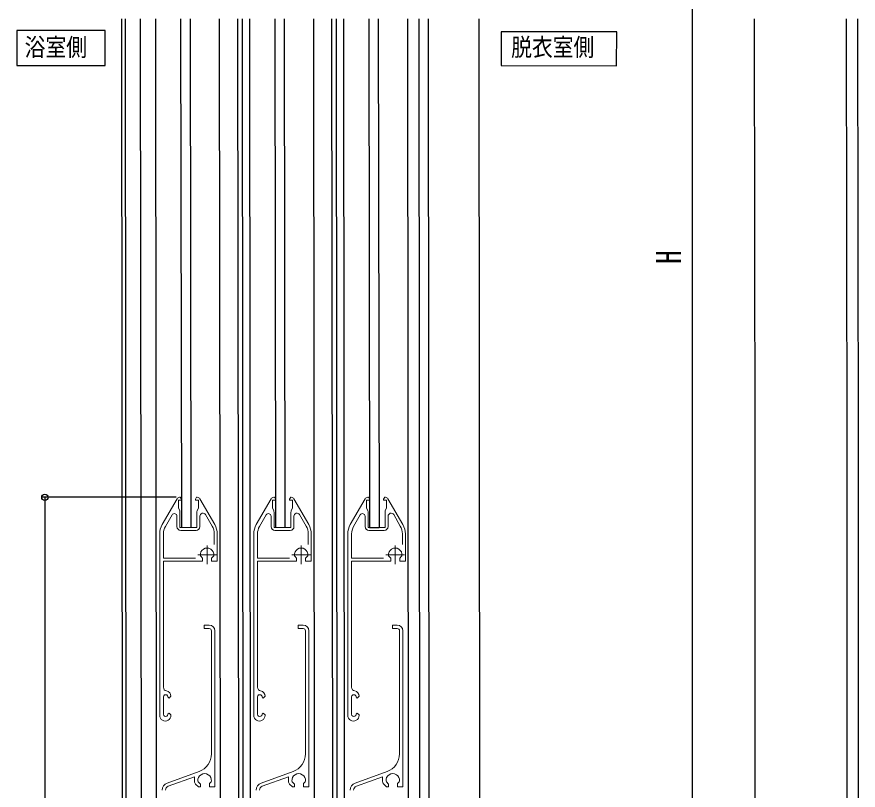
# Model space of a CAD drawing. Units: millimetres, scale not verified. Extents: x -495 to 495, y -800 to 801.
# Drawn here: x -261.2 to -37.6, y 178.3 to 383.9 of the extents above; entities that cross this region are included whole.
import ezdxf
from ezdxf.enums import TextEntityAlignment as Align

# ---------------------------------------------------------------- set-up
doc = ezdxf.new("R2010")
doc.units = ezdxf.units.MM
doc.header["$LTSCALE"] = 4
for name, color, linetype in [('0-1_USER1', 3, 'Continuous'), ('0-4_YKK_12', 2, 'Continuous'), ('0-5_YKK_13', 4, 'Continuous'), ('0-7_YKK_D', 6, 'Continuous'), ('0-9_YSS_K', 3, 'Continuous')]:
    doc.layers.add(name, color=color, linetype=linetype)
doc.layers.add('0-2_YKK_11', color=7, linetype='Continuous', lineweight=18)
doc.styles.add('ＭＳ ゴシック', font='')
doc.styles.get('ＭＳ ゴシック').set_extended_font_data('MS Gothic')

msp = doc.modelspace()

# ---------------------------------------------------------------- linework, layer by layer
at = {"layer": '0-1_USER1'}
for points in [[(-261.244, 380.313), (-261.244, 370.958), (-237.767, 370.958), (-237.767, 380.313)], [(-132.472, 379.997), (-132.554, 370.958), (-101.827, 370.876), (-101.744, 379.914)]]:
    msp.add_lwpolyline(points, close=True, dxfattribs=at)
at = {"layer": '0-2_YKK_11'}
for p, q in [((-218.658, 255.754), (-222.607, 248.913)), ((-208.647, 248.913), (-212.596, 255.754)), ((-193.658, 255.754), (-197.607, 248.913)), ((-183.647, 248.913), (-187.596, 255.754)), ((-168.658, 255.754), (-172.607, 248.913)), ((-158.647, 248.913), (-162.596, 255.754)), ((-219.984, 251.458), (-221.741, 248.413)), ((-218.677, 248.354), (-218.677, 251.108)), ((-212.577, 251.135), (-212.577, 248.354)), ((-209.34, 248.513), (-211.085, 251.535)), ((-194.984, 251.458), (-196.741, 248.413)), ((-193.677, 248.354), (-193.677, 251.108)), ((-187.577, 251.135), (-187.577, 248.354)), ((-184.34, 248.513), (-186.085, 251.535)), ((-169.983, 251.458), (-171.741, 248.413)), ((-168.677, 248.354), (-168.677, 251.108)), ((-162.577, 251.135), (-162.577, 248.354)), ((-159.34, 248.513), (-161.084, 251.535)), ((-223.277, 246.413), (-223.277, 198.154)), ((-213.577, 247.354), (-217.677, 247.354)), ((-208.777, 243.62), (-208.777, 246.413)), ((-208.777, 243.62), (-208.777, 246.413)), ((-198.277, 246.413), (-198.277, 198.154)), ((-188.577, 247.354), (-192.677, 247.354)), ((-183.777, 243.62), (-183.777, 246.413)), ((-183.777, 243.62), (-183.777, 246.413)), ((-173.277, 246.413), (-173.277, 198.154)), ((-163.577, 247.354), (-167.677, 247.354)), ((-158.777, 243.62), (-158.777, 246.413)), ((-158.777, 243.62), (-158.777, 246.413)), ((-210.677, 243.354), (-210.677, 238.354)), ((-185.677, 243.354), (-185.677, 238.354)), ((-160.677, 243.354), (-160.677, 238.354)), ((-213.177, 240.854), (-208.177, 240.854)), ((-188.177, 240.854), (-183.177, 240.854)), ((-163.177, 240.854), (-158.177, 240.854)), ((-209.527, 187.923), (-209.527, 220.654)), ((-184.527, 187.923), (-184.527, 220.654)), ((-159.527, 187.923), (-159.527, 220.654)), ((-222.277, 198.454), (-222.277, 203.054)), ((-197.277, 198.454), (-197.277, 203.054)), ((-172.277, 198.454), (-172.277, 203.054)), ((-221.311, 180.133), (-212.817, 183.224)), ((-196.311, 180.133), (-187.817, 183.224)), ((-171.311, 180.133), (-162.817, 183.224))]:
    msp.add_line(p, q, dxfattribs=at)
for points in [[(-217.949, 252.532), (-218.277, 253.354), (-218.277, 255.354), (-217.502, 255.354), (-217.502, 255.654), (-217.802, 256.154), (-217.965, 256.154)], [(-213.289, 256.154), (-213.452, 256.154), (-213.752, 255.654), (-213.752, 255.354), (-212.977, 255.354), (-212.977, 253.354), (-213.306, 252.532)], [(-192.949, 252.532), (-193.277, 253.354), (-193.277, 255.354), (-192.502, 255.354), (-192.502, 255.654), (-192.802, 256.154), (-192.965, 256.154)], [(-188.289, 256.154), (-188.452, 256.154), (-188.752, 255.654), (-188.752, 255.354), (-187.977, 255.354), (-187.977, 253.354), (-188.306, 252.532)], [(-167.949, 252.532), (-168.277, 253.354), (-168.277, 255.354), (-167.502, 255.354), (-167.502, 255.654), (-167.802, 256.154), (-167.965, 256.154)], [(-163.289, 256.154), (-163.452, 256.154), (-163.752, 255.654), (-163.752, 255.354), (-162.977, 255.354), (-162.977, 253.354), (-163.306, 252.532)], [(-213.377, 252.161), (-213.377, 248.154), (-217.877, 248.154), (-217.877, 252.161)], [(-188.377, 252.161), (-188.377, 248.154), (-192.877, 248.154), (-192.877, 252.161)], [(-163.377, 252.161), (-163.377, 248.154), (-167.877, 248.154), (-167.877, 252.161)], [(-222.277, 246.413), (-222.277, 239.954), (-213.751, 239.954)], [(-208.891, 240.629), (-208.977, 240.454), (-209.477, 239.954), (-209.477, 239.154), (-207.977, 239.154), (-207.977, 246.413)], [(-197.277, 246.413), (-197.277, 239.954), (-188.751, 239.954)], [(-183.891, 240.629), (-183.977, 240.454), (-184.477, 239.954), (-184.477, 239.154), (-182.977, 239.154), (-182.977, 246.413)], [(-172.277, 246.413), (-172.277, 239.954), (-163.751, 239.954)], [(-158.891, 240.629), (-158.977, 240.454), (-159.477, 239.954), (-159.477, 239.154), (-157.977, 239.154), (-157.977, 246.413)], [(-222.277, 205.62), (-222.277, 239.154), (-211.877, 239.154), (-211.877, 239.954), (-212.378, 240.454), (-212.463, 240.629)], [(-197.277, 205.62), (-197.277, 239.154), (-186.877, 239.154), (-186.877, 239.954), (-187.378, 240.454), (-187.463, 240.629)], [(-172.277, 205.62), (-172.277, 239.154), (-161.877, 239.154), (-161.877, 239.954), (-162.378, 240.454), (-162.463, 240.629)], [(-210.127, 221.254), (-211.427, 221.254), (-211.427, 222.154), (-210.127, 222.154)], [(-185.127, 221.254), (-186.427, 221.254), (-186.427, 222.154), (-185.127, 222.154)], [(-160.127, 221.254), (-161.427, 221.254), (-161.427, 222.154), (-160.127, 222.154)], [(-208.627, 220.654), (-208.627, 179.154), (-210.027, 179.154), (-210.027, 180.054), (-209.627, 180.454), (-209.541, 180.629)], [(-183.627, 220.654), (-183.627, 179.154), (-185.027, 179.154), (-185.027, 180.054), (-184.627, 180.454), (-184.541, 180.629)], [(-158.627, 220.654), (-158.627, 179.154), (-160.027, 179.154), (-160.027, 180.054), (-159.627, 180.454), (-159.541, 180.629)], [(-221.077, 203.054), (-220.777, 202.754), (-220.277, 203.254)], [(-196.077, 203.054), (-195.777, 202.754), (-195.277, 203.254)], [(-171.077, 203.054), (-170.777, 202.754), (-170.277, 203.254)], [(-220.277, 198.154), (-220.277, 198.254), (-220.777, 198.754), (-221.077, 198.454)], [(-195.277, 198.154), (-195.277, 198.254), (-195.777, 198.754), (-196.077, 198.454)], [(-170.277, 198.154), (-170.277, 198.254), (-170.777, 198.754), (-171.077, 198.454)], [(-214.027, 180.595), (-214.027, 181.826), (-221.004, 179.287)], [(-189.027, 180.595), (-189.027, 181.826), (-196.004, 179.287)], [(-164.027, 180.595), (-164.027, 181.826), (-171.003, 179.287)], [(-213.113, 180.629), (-213.028, 180.454), (-212.427, 179.854), (-212.427, 179.154), (-213, 179.154), (-213.734, 179.888)], [(-188.113, 180.629), (-188.028, 180.454), (-187.427, 179.854), (-187.427, 179.154), (-188, 179.154), (-188.734, 179.888)], [(-163.113, 180.629), (-163.028, 180.454), (-162.427, 179.854), (-162.427, 179.154), (-163, 179.154), (-163.734, 179.888)]]:
    msp.add_lwpolyline(points, dxfattribs=at)
for centre, radius, start, end in [((-217.965, 255.354), 0.8, 90, 150.00002), ((-213.289, 255.354), 0.8, 29.99998, 90), ((-192.965, 255.354), 0.8, 90, 150.00002), ((-188.289, 255.354), 0.8, 29.99998, 90), ((-167.965, 255.354), 0.8, 90, 150.00002), ((-163.289, 255.354), 0.8, 29.99998, 90), ((-219.377, 251.108), 0.7, 360, 150.00001), ((-218.877, 252.161), 1, 359.99998, 21.80137), ((-212.377, 252.161), 1, 158.19863, 180.00002), ((-211.777, 251.135), 0.8, 30, 180.00001), ((-194.377, 251.108), 0.7, 360, 150.00001), ((-193.877, 252.161), 1, 359.99998, 21.80137), ((-187.377, 252.161), 1, 158.19863, 180.00002), ((-186.777, 251.135), 0.8, 30, 180.00001), ((-169.377, 251.108), 0.7, 360, 150.00001), ((-168.877, 252.161), 1, 359.99998, 21.80137), ((-162.377, 252.161), 1, 158.19863, 180.00002), ((-161.777, 251.135), 0.8, 30, 180.00001), ((-218.277, 246.413), 5, 149.99999, 180.00001), ((-218.277, 246.413), 4, 150, 180.00002), ((-217.677, 248.354), 1, 180.00001, 269.99999), ((-213.577, 248.354), 1, 270.00001, 359.99999), ((-212.977, 246.413), 4.2, 359.99999, 30), ((-212.977, 246.413), 5, 359.99999, 30.00001), ((-193.277, 246.413), 5, 149.99999, 180.00001), ((-193.277, 246.413), 4, 150, 180.00002), ((-192.677, 248.354), 1, 180.00001, 269.99999), ((-188.577, 248.354), 1, 270.00001, 359.99999), ((-187.977, 246.413), 4.2, 359.99999, 30), ((-187.977, 246.413), 5, 359.99999, 30.00001), ((-168.277, 246.413), 5, 149.99999, 180.00001), ((-168.277, 246.413), 4, 150, 180.00002), ((-167.677, 248.354), 1, 180.00001, 269.99999), ((-163.577, 248.354), 1, 270.00001, 359.99999), ((-162.977, 246.413), 4.2, 359.99999, 30), ((-162.977, 246.413), 5, 359.99999, 30.00001), ((-210.677, 240.854), 1.8, 352.8192, 187.1808), ((-185.677, 240.854), 1.8, 352.8192, 187.1808), ((-160.677, 240.854), 1.8, 352.8192, 187.1808), ((-210.127, 220.654), 1.5, 0.00001, 89.99999), ((-185.127, 220.654), 1.5, 0.00001, 89.99999), ((-160.127, 220.654), 1.5, 0.00001, 89.99999), ((-210.127, 220.654), 0.6, 0.00001, 89.99999), ((-185.127, 220.654), 0.6, 0.00001, 89.99999), ((-160.127, 220.654), 0.6, 0.00001, 89.99999), ((-221.277, 205.62), 1, 180, 260.40592), ((-221.677, 203.054), 0.6, 359.99999, 180.00001), ((-221.677, 203.254), 1.4, 0.00001, 80.40592), ((-196.277, 205.62), 1, 180, 260.40592), ((-196.677, 203.054), 0.6, 359.99999, 180.00001), ((-196.677, 203.254), 1.4, 0.00001, 80.40592), ((-171.277, 205.62), 1, 180, 260.40592), ((-171.677, 203.054), 0.6, 359.99999, 180.00001), ((-171.677, 203.254), 1.4, 0.00001, 80.40592), ((-221.777, 198.154), 1.5, 179.99999, 0.00001), ((-221.677, 198.454), 0.6, 179.99999, 0.00001), ((-196.777, 198.154), 1.5, 179.99999, 0.00001), ((-196.677, 198.454), 0.6, 179.99999, 0.00001), ((-171.777, 198.154), 1.5, 179.99999, 0.00001), ((-171.677, 198.454), 0.6, 179.99999, 0.00001), ((-214.527, 187.923), 5, 290.00002, 359.99999), ((-189.527, 187.923), 5, 290.00002, 359.99999), ((-164.527, 187.923), 5, 290.00002, 359.99999), ((-211.327, 180.854), 1.8, 352.8192, 187.1808), ((-186.327, 180.854), 1.8, 352.8192, 187.1808), ((-161.327, 180.854), 1.8, 352.8192, 187.1808), ((-220.627, 178.253), 2, 110, 179.99998), ((-220.627, 178.253), 1.1, 110.00001, 179.99998), ((-213.027, 180.595), 1, 180.00001, 225), ((-195.627, 178.253), 2, 110, 179.99998), ((-195.627, 178.253), 1.1, 110.00001, 179.99998), ((-188.027, 180.595), 1, 180.00001, 225), ((-170.627, 178.253), 2, 110, 179.99998), ((-170.627, 178.253), 1.1, 110.00001, 179.99998), ((-163.027, 180.595), 1, 180.00001, 225)]:
    msp.add_arc(centre, radius, start, end, dxfattribs=at)
at = {"layer": '0-4_YKK_12'}
for p, q in [((-233.43, 383.411), (-233.132, 32.647)), ((-232.436, 383.411), (-232.132, 60.654)), ((-228.436, 383.411), (-228.132, 60.354)), ((-224.427, 383.411), (-224.123, 68.078)), ((-207.427, 383.411), (-207.123, 68.078)), ((-202.572, 383.411), (-202.273, 83.154)), ((-201.372, 383.411), (-201.073, 83.154)), ((-199.427, 383.411), (-199.123, 68.078)), ((-182.427, 383.411), (-182.123, 68.078)), ((-177.572, 383.411), (-177.273, 83.154)), ((-176.372, 383.411), (-176.073, 83.154)), ((-174.427, 383.411), (-174.123, 68.078)), ((-157.427, 383.411), (-157.123, 68.078)), ((-154.436, 383.411), (-154.132, 60.65)), ((-151.936, 383.411), (-151.632, 60.65)), ((-138.436, 383.411), (-138.132, 58.147))]:
    msp.add_line(p, q, dxfattribs=at)
at = {"layer": '0-5_YKK_13'}
for p, q in [((-217.71, 383.411), (-217.47, 248.054)), ((-215.21, 383.411), (-214.97, 248.054)), ((-192.71, 383.411), (-192.47, 248.054)), ((-190.21, 383.411), (-189.97, 248.054)), ((-167.71, 383.411), (-167.47, 248.054)), ((-165.21, 383.411), (-164.97, 248.054)), ((-167.47, 248.154), (-164.97, 248.154))]:
    msp.add_line(p, q, dxfattribs=at)
at = {"layer": '0-7_YKK_D'}
for p, q in [((-81.779, 566.649), (-81.779, 74.652)), ((-218.916, 256.154), (-254.782, 256.154)), ((-253.782, 256.154), (-253.782, 56.154))]:
    msp.add_line(p, q, dxfattribs=at)
msp.add_circle((-253.782, 256.154), 0.85, dxfattribs=at)
at = {"layer": '0-9_YSS_K'}
for p, q in [((-65.314, 383.411), (-65.13, 268.903)), ((-40.802, 383.411), (-40.63, 268.903)), ((-37.801, 383.411), (-37.63, 268.903)), ((-65.132, 268.903), (-65.132, 58.152)), ((-40.63, 268.903), (-40.63, 58.152)), ((-37.63, 268.903), (-37.63, 58.152))]:
    msp.add_line(p, q, dxfattribs=at)

# ---------------------------------------------------------------- texts
at = {"layer": '0-1_USER1', "style": 'ＭＳ ゴシック', "width": 0.85}
for s, p in [('浴室側', (-259.16, 372.063)), ('脱衣室側', (-129.863, 372.063))]:
    msp.add_text(s, height=4.765, dxfattribs=at).set_placement(p, align=Align.BOTTOM_LEFT)
at = {"layer": '0-7_YKK_D', "style": 'ＭＳ ゴシック', "width": 0.8}
msp.add_text('H', height=6.598, rotation=90, dxfattribs=at).set_placement((-82.779, 318.25), align=Align.BOTTOM_LEFT)

doc.saveas('drawing.dxf')
